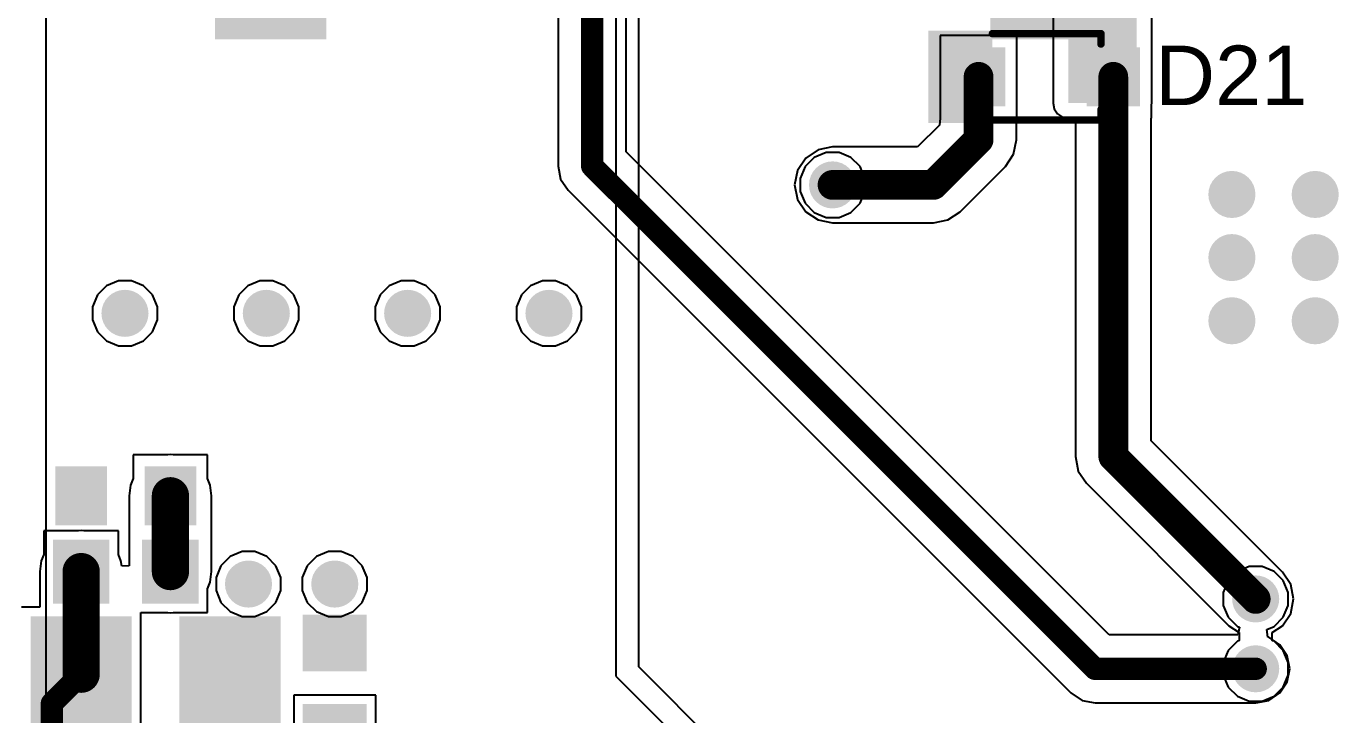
# Model space of a CAD drawing. Header units: millimetres. Extents: x 0 to 172, y 0 to 138.
# Drawn here: x 36.95 to 59.36, y 86.19 to 97.94 of the extents above; entities that cross this region are included whole.
import ezdxf

# ---------------------------------------------------------------- set-up
doc = ezdxf.new("R2010")
doc.units = ezdxf.units.MM
for name, color, linetype in [('BottomLayer', 5, 'Continuous'), ('BottomPaste', 16, 'Continuous'), ('BottomSolder', 6, 'Continuous'), ('TopLayer', 1, 'Continuous'), ('TopOverlay', 2, 'Continuous'), ('TopPaste', 8, 'Continuous'), ('TopSolder', 216, 'Continuous'), ('ViaHoleLayer', 16, 'Continuous')]:
    doc.layers.add(name, color=color, linetype=linetype)
doc.styles.add('Arial', font='', dxfattribs={"height": 0.2})
doc.styles.get('Arial').set_extended_font_data('Arial')

# ---------------------------------------------------------------- blocks, each defined once
blk = doc.blocks.new('R___0603_B_146')
at = {"layer": 'BottomLayer'}
for points in [[(-1.143, -0.4445), (-1.143, 0.4445), (-0.381, 0.4445), (-0.381, -0.4445)], [(0.381, -0.4445), (0.381, 0.4445), (1.143, 0.4445), (1.143, -0.4445)]]:
    blk.add_hatch(color=5, dxfattribs=at).paths.add_polyline_path(points)
at = {"layer": 'BottomPaste'}
for points in [[(-1.143, -0.4445), (-1.143, 0.4445), (-0.381, 0.4445), (-0.381, -0.4445)], [(0.381, -0.4445), (0.381, 0.4445), (1.143, 0.4445), (1.143, -0.4445)]]:
    blk.add_hatch(color=16, dxfattribs=at).paths.add_polyline_path(points)
at = {"layer": 'BottomSolder'}
for points in [[(-1.2446, -0.5461), (-1.2446, 0.5461), (-0.2794, 0.5461), (-0.2794, -0.5461)], [(0.2794, -0.5461), (0.2794, 0.5461), (1.2446, 0.5461), (1.2446, -0.5461)]]:
    blk.add_hatch(color=6, dxfattribs=at).paths.add_polyline_path(points)
blk = doc.blocks.new('R___0603_B_147')
at = {"layer": 'BottomLayer'}
for points in [[(-1.143, -0.4445), (-1.143, 0.4445), (-0.381, 0.4445), (-0.381, -0.4445)], [(0.381, -0.4445), (0.381, 0.4445), (1.143, 0.4445), (1.143, -0.4445)]]:
    blk.add_hatch(color=5, dxfattribs=at).paths.add_polyline_path(points)
at = {"layer": 'BottomPaste'}
for points in [[(-1.143, -0.4445), (-1.143, 0.4445), (-0.381, 0.4445), (-0.381, -0.4445)], [(0.381, -0.4445), (0.381, 0.4445), (1.143, 0.4445), (1.143, -0.4445)]]:
    blk.add_hatch(color=16, dxfattribs=at).paths.add_polyline_path(points)
at = {"layer": 'BottomSolder'}
for points in [[(-1.2446, -0.5461), (-1.2446, 0.5461), (-0.2794, 0.5461), (-0.2794, -0.5461)], [(0.2794, -0.5461), (0.2794, 0.5461), (1.2446, 0.5461), (1.2446, -0.5461)]]:
    blk.add_hatch(color=6, dxfattribs=at).paths.add_polyline_path(points)
blk = doc.blocks.new('SMA_B_276')
at = {"layer": 'BottomLayer'}
for points in [[(-3.25, 0.85), (-0.75, 0.85), (-0.75, -0.85), (-3.25, -0.85)], [(0.75, 0.85), (3.25, 0.85), (3.25, -0.85), (0.75, -0.85)]]:
    blk.add_hatch(color=5, dxfattribs=at).paths.add_polyline_path(points)
at = {"layer": 'BottomPaste'}
for points in [[(-3.25, 0.85), (-0.75, 0.85), (-0.75, -0.85), (-3.25, -0.85)], [(0.75, 0.85), (3.25, 0.85), (3.25, -0.85), (0.75, -0.85)]]:
    blk.add_hatch(color=16, dxfattribs=at).paths.add_polyline_path(points)
at = {"layer": 'BottomSolder'}
for points in [[(-3.352, 0.952), (-0.648, 0.952), (-0.648, -0.952), (-3.352, -0.952)], [(0.648, 0.952), (3.352, 0.952), (3.352, -0.952), (0.648, -0.952)]]:
    blk.add_hatch(color=6, dxfattribs=at).paths.add_polyline_path(points)
blk = doc.blocks.new('SMA_B_279')
at = {"layer": 'BottomLayer'}
for points in [[(-3.25, 0.85), (-0.75, 0.85), (-0.75, -0.85), (-3.25, -0.85)], [(0.75, 0.85), (3.25, 0.85), (3.25, -0.85), (0.75, -0.85)]]:
    blk.add_hatch(color=5, dxfattribs=at).paths.add_polyline_path(points)
at = {"layer": 'BottomPaste'}
for points in [[(-3.25, 0.85), (-0.75, 0.85), (-0.75, -0.85), (-3.25, -0.85)], [(0.75, 0.85), (3.25, 0.85), (3.25, -0.85), (0.75, -0.85)]]:
    blk.add_hatch(color=16, dxfattribs=at).paths.add_polyline_path(points)
at = {"layer": 'BottomSolder'}
for points in [[(-3.352, 0.952), (-0.648, 0.952), (-0.648, -0.952), (-3.352, -0.952)], [(0.648, 0.952), (3.352, 0.952), (3.352, -0.952), (0.648, -0.952)]]:
    blk.add_hatch(color=6, dxfattribs=at).paths.add_polyline_path(points)
blk = doc.blocks.new('SOD_323_282')
at = {"layer": 'TopLayer'}
for points in [[(-0.75, -0.45), (-1.55, -0.45), (-1.55, 0.45), (-0.75, 0.45)], [(1.55, -0.45), (0.75, -0.45), (0.75, 0.45), (1.55, 0.45)]]:
    blk.add_hatch(color=1, dxfattribs=at).paths.add_polyline_path(points)
at = {"layer": 'TopOverlay'}
for points in [[(-2.007, 0.483), (-0.914, 0.483), (-0.914, 0.787), (-2.007, 0.787)], [(-2.007, -0.508), (-1.575, -0.508), (-1.575, 0.508), (-2.007, 0.508)], [(-2.007, -0.787), (-0.914, -0.787), (-0.914, -0.483), (-2.007, -0.483)]]:
    blk.add_hatch(color=2, dxfattribs=at).paths.add_polyline_path(points)
at = {"layer": 'TopPaste'}
for points in [[(-0.75, -0.45), (-1.55, -0.45), (-1.55, 0.45), (-0.75, 0.45)], [(1.55, -0.45), (0.75, -0.45), (0.75, 0.45), (1.55, 0.45)]]:
    blk.add_hatch(color=8, dxfattribs=at).paths.add_polyline_path(points)
at = {"layer": 'TopSolder'}
for points in [[(-0.695, -0.505), (-1.605, -0.505), (-1.605, 0.505), (-0.695, 0.505)], [(1.605, -0.505), (0.695, -0.505), (0.695, 0.505), (1.605, 0.505)]]:
    blk.add_hatch(color=216, dxfattribs=at).paths.add_polyline_path(points)
at = {"layer": 'TopOverlay', "const_width": 0.127}
for points in [[(-0.914, 0.737), (0.94, 0.737)], [(0.94, 0.559), (0.94, 0.737)], [(0.94, -0.737), (0.94, -0.559)], [(-0.914, -0.737), (0.94, -0.737)]]:
    blk.add_lwpolyline(points, dxfattribs=at)
at = {"layer": 'TopOverlay', "const_width": 0.0635}
for points in [[(-0.946, 0.737, 1), (-0.883, 0.737, 1)], [(0.908, 0.737, 1), (0.972, 0.737, 1)], [(0.908, 0.737, 1), (0.972, 0.737, 1)], [(0.908, 0.559, 1), (0.972, 0.559, 1)], [(0.908, -0.559, 1), (0.972, -0.559, 1)], [(-0.946, -0.737, 1), (-0.883, -0.737, 1)], [(0.908, -0.737, 1), (0.972, -0.737, 1)], [(0.908, -0.737, 1), (0.972, -0.737, 1)]]:
    blk.add_lwpolyline(points, format="xyb", close=True, dxfattribs=at)
blk = doc.blocks.new('C___0603_B_317')
at = {"layer": 'BottomLayer'}
for points in [[(-1.143, -0.445), (-1.143, 0.445), (-0.381, 0.445), (-0.381, -0.445)], [(0.381, -0.445), (0.381, 0.445), (1.143, 0.445), (1.143, -0.445)]]:
    blk.add_hatch(color=5, dxfattribs=at).paths.add_polyline_path(points)
at = {"layer": 'BottomPaste'}
for points in [[(-1.143, -0.445), (-1.143, 0.445), (-0.381, 0.445), (-0.381, -0.445)], [(0.381, -0.445), (0.381, 0.445), (1.143, 0.445), (1.143, -0.445)]]:
    blk.add_hatch(color=16, dxfattribs=at).paths.add_polyline_path(points)
at = {"layer": 'BottomSolder'}
for points in [[(-1.203, -0.504), (-1.203, 0.504), (-0.321, 0.504), (-0.321, -0.504)], [(0.321, -0.504), (0.321, 0.504), (1.203, 0.504), (1.203, -0.504)]]:
    blk.add_hatch(color=6, dxfattribs=at).paths.add_polyline_path(points)
blk = doc.blocks.new('C___1206_B_318')
at = {"layer": 'BottomLayer'}
for points in [[(-2.032, 0.889), (-0.508, 0.889), (-0.508, -0.889), (-2.032, -0.889)], [(0.508, 0.889), (2.032, 0.889), (2.032, -0.889), (0.508, -0.889)]]:
    blk.add_hatch(color=5, dxfattribs=at).paths.add_polyline_path(points)
at = {"layer": 'BottomPaste'}
for points in [[(-2.032, 0.889), (-0.508, 0.889), (-0.508, -0.889), (-2.032, -0.889)], [(0.508, 0.889), (2.032, 0.889), (2.032, -0.889), (0.508, -0.889)]]:
    blk.add_hatch(color=16, dxfattribs=at).paths.add_polyline_path(points)
at = {"layer": 'BottomSolder'}
for points in [[(-2.1336, 0.9906), (-0.4064, 0.9906), (-0.4064, -0.9906), (-2.1336, -0.9906)], [(0.4064, 0.9906), (2.1336, 0.9906), (2.1336, -0.9906), (0.4064, -0.9906)]]:
    blk.add_hatch(color=6, dxfattribs=at).paths.add_polyline_path(points)

msp = doc.modelspace()

# ---------------------------------------------------------------- hatches: boundary and pattern name
at = {"layer": 'BottomLayer'}
h = msp.add_hatch(color=5, dxfattribs=at)
edge = h.paths.add_edge_path()
edge.add_arc((50.713, 95.233), 0.3, 0, 360)
h = msp.add_hatch(color=5, dxfattribs=at)
edge = h.paths.add_edge_path()
edge.add_arc((57.531, 95.07), 0.3, 0, 360)
h = msp.add_hatch(color=5, dxfattribs=at)
edge = h.paths.add_edge_path()
edge.add_arc((58.953, 95.07), 0.3, 0, 360)
h = msp.add_hatch(color=5, dxfattribs=at)
edge = h.paths.add_edge_path()
edge.add_arc((57.531, 93.992), 0.3, 0, 360)
h = msp.add_hatch(color=5, dxfattribs=at)
edge = h.paths.add_edge_path()
edge.add_arc((58.953, 93.992), 0.3, 0, 360)
h = msp.add_hatch(color=5, dxfattribs=at)
edge = h.paths.add_edge_path()
edge.add_arc((38.633, 93.04), 0.3, 0, 360)
h = msp.add_hatch(color=5, dxfattribs=at)
edge = h.paths.add_edge_path()
edge.add_arc((41.046, 93.04), 0.3, 0, 360)
h = msp.add_hatch(color=5, dxfattribs=at)
edge = h.paths.add_edge_path()
edge.add_arc((43.459, 93.04), 0.3, 0, 360)
h = msp.add_hatch(color=5, dxfattribs=at)
edge = h.paths.add_edge_path()
edge.add_arc((45.872, 93.04), 0.3, 0, 360)
h = msp.add_hatch(color=5, dxfattribs=at)
edge = h.paths.add_edge_path()
edge.add_arc((57.531, 92.913), 0.3, 0, 360)
h = msp.add_hatch(color=5, dxfattribs=at)
edge = h.paths.add_edge_path()
edge.add_arc((58.953, 92.913), 0.3, 0, 360)
h = msp.add_hatch(color=5, dxfattribs=at)
edge = h.paths.add_edge_path()
edge.add_arc((40.742, 88.417), 0.3, 0, 360)
h = msp.add_hatch(color=5, dxfattribs=at)
edge = h.paths.add_edge_path()
edge.add_arc((42.215, 88.417), 0.3, 0, 360)
h = msp.add_hatch(color=5, dxfattribs=at)
edge = h.paths.add_edge_path()
edge.add_arc((57.937, 88.163), 0.3, 0, 360)
h = msp.add_hatch(color=5, dxfattribs=at)
edge = h.paths.add_edge_path()
edge.add_arc((57.937, 86.97), 0.3, 0, 360)
at = {"layer": 'BottomSolder'}
h = msp.add_hatch(color=6, dxfattribs=at)
edge = h.paths.add_edge_path()
edge.add_arc((50.713, 95.233), 0.402, 0, 360)
h = msp.add_hatch(color=6, dxfattribs=at)
edge = h.paths.add_edge_path()
edge.add_arc((57.531, 95.07), 0.402, 0, 360)
h = msp.add_hatch(color=6, dxfattribs=at)
edge = h.paths.add_edge_path()
edge.add_arc((58.953, 95.07), 0.402, 0, 360)
h = msp.add_hatch(color=6, dxfattribs=at)
edge = h.paths.add_edge_path()
edge.add_arc((57.531, 93.992), 0.402, 0, 360)
h = msp.add_hatch(color=6, dxfattribs=at)
edge = h.paths.add_edge_path()
edge.add_arc((58.953, 93.992), 0.402, 0, 360)
h = msp.add_hatch(color=6, dxfattribs=at)
edge = h.paths.add_edge_path()
edge.add_arc((38.633, 93.04), 0.402, 0, 360)
h = msp.add_hatch(color=6, dxfattribs=at)
edge = h.paths.add_edge_path()
edge.add_arc((41.046, 93.04), 0.402, 0, 360)
h = msp.add_hatch(color=6, dxfattribs=at)
edge = h.paths.add_edge_path()
edge.add_arc((43.459, 93.04), 0.402, 0, 360)
h = msp.add_hatch(color=6, dxfattribs=at)
edge = h.paths.add_edge_path()
edge.add_arc((45.872, 93.04), 0.402, 0, 360)
h = msp.add_hatch(color=6, dxfattribs=at)
edge = h.paths.add_edge_path()
edge.add_arc((57.531, 92.913), 0.402, 0, 360)
h = msp.add_hatch(color=6, dxfattribs=at)
edge = h.paths.add_edge_path()
edge.add_arc((58.953, 92.913), 0.402, 0, 360)
h = msp.add_hatch(color=6, dxfattribs=at)
edge = h.paths.add_edge_path()
edge.add_arc((40.742, 88.417), 0.402, 0, 360)
h = msp.add_hatch(color=6, dxfattribs=at)
edge = h.paths.add_edge_path()
edge.add_arc((42.215, 88.417), 0.402, 0, 360)
h = msp.add_hatch(color=6, dxfattribs=at)
edge = h.paths.add_edge_path()
edge.add_arc((57.937, 88.163), 0.402, 0, 360)
h = msp.add_hatch(color=6, dxfattribs=at)
edge = h.paths.add_edge_path()
edge.add_arc((57.937, 86.97), 0.402, 0, 360)
at = {"layer": 'TopLayer'}
msp.add_hatch(color=1, dxfattribs=at).paths.add_polyline_path([(54.737, 96.629), (55.906, 96.629), (55.906, 103.518), (54.737, 103.518)])
h = msp.add_hatch(color=1, dxfattribs=at)
edge = h.paths.add_edge_path()
edge.add_arc((50.713, 95.233), 0.3, 0, 360)
h = msp.add_hatch(color=1, dxfattribs=at)
edge = h.paths.add_edge_path()
edge.add_arc((57.531, 95.07), 0.3, 0, 360)
h = msp.add_hatch(color=1, dxfattribs=at)
edge = h.paths.add_edge_path()
edge.add_arc((58.953, 95.07), 0.3, 0, 360)
h = msp.add_hatch(color=1, dxfattribs=at)
edge = h.paths.add_edge_path()
edge.add_arc((57.531, 93.992), 0.3, 0, 360)
h = msp.add_hatch(color=1, dxfattribs=at)
edge = h.paths.add_edge_path()
edge.add_arc((58.953, 93.992), 0.3, 0, 360)
h = msp.add_hatch(color=1, dxfattribs=at)
edge = h.paths.add_edge_path()
edge.add_arc((38.633, 93.04), 0.3, 0, 360)
h = msp.add_hatch(color=1, dxfattribs=at)
edge = h.paths.add_edge_path()
edge.add_arc((41.046, 93.04), 0.3, 0, 360)
h = msp.add_hatch(color=1, dxfattribs=at)
edge = h.paths.add_edge_path()
edge.add_arc((43.459, 93.04), 0.3, 0, 360)
h = msp.add_hatch(color=1, dxfattribs=at)
edge = h.paths.add_edge_path()
edge.add_arc((45.872, 93.04), 0.3, 0, 360)
h = msp.add_hatch(color=1, dxfattribs=at)
edge = h.paths.add_edge_path()
edge.add_arc((57.531, 92.913), 0.3, 0, 360)
h = msp.add_hatch(color=1, dxfattribs=at)
edge = h.paths.add_edge_path()
edge.add_arc((58.953, 92.913), 0.3, 0, 360)
h = msp.add_hatch(color=1, dxfattribs=at)
edge = h.paths.add_edge_path()
edge.add_arc((40.742, 88.417), 0.3, 0, 360)
h = msp.add_hatch(color=1, dxfattribs=at)
edge = h.paths.add_edge_path()
edge.add_arc((42.215, 88.417), 0.3, 0, 360)
h = msp.add_hatch(color=1, dxfattribs=at)
edge = h.paths.add_edge_path()
edge.add_arc((57.937, 88.163), 0.3, 0, 360)
h = msp.add_hatch(color=1, dxfattribs=at)
edge = h.paths.add_edge_path()
edge.add_arc((57.937, 86.97), 0.3, 0, 360)
at = {"layer": 'TopSolder'}
h = msp.add_hatch(color=216, dxfattribs=at)
edge = h.paths.add_edge_path()
edge.add_arc((50.713, 95.233), 0.402, 0, 360)
h = msp.add_hatch(color=216, dxfattribs=at)
edge = h.paths.add_edge_path()
edge.add_arc((57.531, 95.07), 0.402, 0, 360)
h = msp.add_hatch(color=216, dxfattribs=at)
edge = h.paths.add_edge_path()
edge.add_arc((58.953, 95.07), 0.402, 0, 360)
h = msp.add_hatch(color=216, dxfattribs=at)
edge = h.paths.add_edge_path()
edge.add_arc((57.531, 93.992), 0.402, 0, 360)
h = msp.add_hatch(color=216, dxfattribs=at)
edge = h.paths.add_edge_path()
edge.add_arc((58.953, 93.992), 0.402, 0, 360)
h = msp.add_hatch(color=216, dxfattribs=at)
edge = h.paths.add_edge_path()
edge.add_arc((38.633, 93.04), 0.402, 0, 360)
h = msp.add_hatch(color=216, dxfattribs=at)
edge = h.paths.add_edge_path()
edge.add_arc((41.046, 93.04), 0.402, 0, 360)
h = msp.add_hatch(color=216, dxfattribs=at)
edge = h.paths.add_edge_path()
edge.add_arc((43.459, 93.04), 0.402, 0, 360)
h = msp.add_hatch(color=216, dxfattribs=at)
edge = h.paths.add_edge_path()
edge.add_arc((45.872, 93.04), 0.402, 0, 360)
h = msp.add_hatch(color=216, dxfattribs=at)
edge = h.paths.add_edge_path()
edge.add_arc((57.531, 92.913), 0.402, 0, 360)
h = msp.add_hatch(color=216, dxfattribs=at)
edge = h.paths.add_edge_path()
edge.add_arc((58.953, 92.913), 0.402, 0, 360)
h = msp.add_hatch(color=216, dxfattribs=at)
edge = h.paths.add_edge_path()
edge.add_arc((40.742, 88.417), 0.402, 0, 360)
h = msp.add_hatch(color=216, dxfattribs=at)
edge = h.paths.add_edge_path()
edge.add_arc((42.215, 88.417), 0.402, 0, 360)
h = msp.add_hatch(color=216, dxfattribs=at)
edge = h.paths.add_edge_path()
edge.add_arc((57.937, 88.163), 0.402, 0, 360)
h = msp.add_hatch(color=216, dxfattribs=at)
edge = h.paths.add_edge_path()
edge.add_arc((57.937, 86.97), 0.402, 0, 360)
at = {"layer": 'ViaHoleLayer'}
h = msp.add_hatch(color=16, dxfattribs=at)
edge = h.paths.add_edge_path()
edge.add_arc((50.713, 95.233), 0.15, 0, 360)
h = msp.add_hatch(color=16, dxfattribs=at)
edge = h.paths.add_edge_path()
edge.add_arc((57.531, 95.07), 0.15, 0, 360)
h = msp.add_hatch(color=16, dxfattribs=at)
edge = h.paths.add_edge_path()
edge.add_arc((58.953, 95.07), 0.15, 0, 360)
h = msp.add_hatch(color=16, dxfattribs=at)
edge = h.paths.add_edge_path()
edge.add_arc((57.531, 93.992), 0.15, 0, 360)
h = msp.add_hatch(color=16, dxfattribs=at)
edge = h.paths.add_edge_path()
edge.add_arc((58.953, 93.992), 0.15, 0, 360)
h = msp.add_hatch(color=16, dxfattribs=at)
edge = h.paths.add_edge_path()
edge.add_arc((38.633, 93.04), 0.15, 0, 360)
h = msp.add_hatch(color=16, dxfattribs=at)
edge = h.paths.add_edge_path()
edge.add_arc((41.046, 93.04), 0.15, 0, 360)
h = msp.add_hatch(color=16, dxfattribs=at)
edge = h.paths.add_edge_path()
edge.add_arc((43.459, 93.04), 0.15, 0, 360)
h = msp.add_hatch(color=16, dxfattribs=at)
edge = h.paths.add_edge_path()
edge.add_arc((45.872, 93.04), 0.15, 0, 360)
h = msp.add_hatch(color=16, dxfattribs=at)
edge = h.paths.add_edge_path()
edge.add_arc((57.531, 92.913), 0.15, 0, 360)
h = msp.add_hatch(color=16, dxfattribs=at)
edge = h.paths.add_edge_path()
edge.add_arc((58.953, 92.913), 0.15, 0, 360)
h = msp.add_hatch(color=16, dxfattribs=at)
edge = h.paths.add_edge_path()
edge.add_arc((40.742, 88.417), 0.15, 0, 360)
h = msp.add_hatch(color=16, dxfattribs=at)
edge = h.paths.add_edge_path()
edge.add_arc((42.215, 88.417), 0.15, 0, 360)
h = msp.add_hatch(color=16, dxfattribs=at)
edge = h.paths.add_edge_path()
edge.add_arc((57.937, 88.163), 0.15, 0, 360)
h = msp.add_hatch(color=16, dxfattribs=at)
edge = h.paths.add_edge_path()
edge.add_arc((57.937, 86.97), 0.15, 0, 360)

# ---------------------------------------------------------------- linework, layer by layer
at = {"layer": 'BottomLayer'}
for p, q in [((46.026, 99.299), (46.026, 95.555)), ((47.192, 95.796), (47.192, 99.299)), ((55.436, 87.552), (47.192, 95.796)), ((50.4, 95.703), (50.244, 95.547)), ((50.603, 95.787), (50.4, 95.703)), ((50.824, 95.787), (50.603, 95.787)), ((51.027, 95.703), (50.824, 95.787)), ((51.183, 95.547), (51.027, 95.703)), ((46.026, 95.555), (46.071, 95.332)), ((50.244, 95.547), (50.159, 95.343)), ((51.267, 95.343), (51.183, 95.547)), ((46.071, 95.332), (46.197, 95.143)), ((50.159, 95.343), (50.159, 95.123)), ((51.267, 95.123), (51.267, 95.343)), ((46.197, 95.143), (54.782, 86.558)), ((50.159, 95.123), (50.244, 94.919)), ((51.183, 94.919), (51.267, 95.123)), ((50.244, 94.919), (50.4, 94.764)), ((51.027, 94.764), (51.183, 94.919)), ((50.4, 94.764), (50.603, 94.679)), ((50.603, 94.679), (50.824, 94.679)), ((50.824, 94.679), (51.027, 94.764)), ((38.32, 93.51), (38.164, 93.354)), ((38.523, 93.594), (38.32, 93.51)), ((38.744, 93.594), (38.523, 93.594)), ((38.947, 93.51), (38.744, 93.594)), ((39.103, 93.354), (38.947, 93.51)), ((40.733, 93.51), (40.577, 93.354)), ((40.936, 93.594), (40.733, 93.51)), ((41.157, 93.594), (40.936, 93.594)), ((41.36, 93.51), (41.157, 93.594)), ((41.516, 93.354), (41.36, 93.51)), ((43.146, 93.51), (42.99, 93.354)), ((43.349, 93.594), (43.146, 93.51)), ((43.57, 93.594), (43.349, 93.594)), ((43.773, 93.51), (43.57, 93.594)), ((43.929, 93.354), (43.773, 93.51)), ((45.559, 93.51), (45.403, 93.354)), ((45.762, 93.594), (45.559, 93.51)), ((45.983, 93.594), (45.762, 93.594)), ((46.186, 93.51), (45.983, 93.594)), ((46.342, 93.354), (46.186, 93.51)), ((38.164, 93.354), (38.079, 93.15)), ((39.187, 93.15), (39.103, 93.354)), ((40.577, 93.354), (40.492, 93.15)), ((41.6, 93.15), (41.516, 93.354)), ((42.99, 93.354), (42.905, 93.15)), ((44.013, 93.15), (43.929, 93.354)), ((45.403, 93.354), (45.318, 93.15)), ((46.426, 93.15), (46.342, 93.354)), ((38.079, 93.15), (38.079, 92.93)), ((39.187, 92.93), (39.187, 93.15)), ((40.492, 93.15), (40.492, 92.93)), ((41.6, 92.93), (41.6, 93.15)), ((42.905, 93.15), (42.905, 92.93)), ((44.013, 92.93), (44.013, 93.15)), ((45.318, 93.15), (45.318, 92.93)), ((46.426, 92.93), (46.426, 93.15)), ((38.079, 92.93), (38.164, 92.726)), ((39.103, 92.726), (39.187, 92.93)), ((40.492, 92.93), (40.577, 92.726)), ((41.516, 92.726), (41.6, 92.93)), ((42.905, 92.93), (42.99, 92.726)), ((43.929, 92.726), (44.013, 92.93)), ((45.318, 92.93), (45.403, 92.726)), ((46.342, 92.726), (46.426, 92.93)), ((38.164, 92.726), (38.32, 92.571)), ((38.32, 92.571), (38.523, 92.486)), ((38.744, 92.486), (38.947, 92.571)), ((38.947, 92.571), (39.103, 92.726)), ((40.577, 92.726), (40.733, 92.571)), ((40.733, 92.571), (40.936, 92.486)), ((41.157, 92.486), (41.36, 92.571)), ((41.36, 92.571), (41.516, 92.726)), ((42.99, 92.726), (43.146, 92.571)), ((43.146, 92.571), (43.349, 92.486)), ((43.57, 92.486), (43.773, 92.571)), ((43.773, 92.571), (43.929, 92.726)), ((45.403, 92.726), (45.559, 92.571)), ((45.559, 92.571), (45.762, 92.486)), ((45.983, 92.486), (46.186, 92.571)), ((46.186, 92.571), (46.342, 92.726)), ((38.523, 92.486), (38.744, 92.486)), ((40.936, 92.486), (41.157, 92.486)), ((43.349, 92.486), (43.57, 92.486)), ((45.762, 92.486), (45.983, 92.486)), ((39.363, 90.624), (38.774, 90.624)), ((38.774, 90.624), (38.774, 90.217)), ((39.409, 90.63), (39.363, 90.624)), ((39.455, 90.624), (39.409, 90.63)), ((40.044, 90.624), (39.455, 90.624)), ((40.044, 90.217), (40.044, 90.624)), ((38.728, 90.108), (38.704, 89.925)), ((38.774, 90.217), (38.728, 90.108)), ((40.089, 90.108), (40.044, 90.217)), ((40.113, 89.925), (40.089, 90.108)), ((38.704, 89.925), (38.704, 88.73)), ((40.113, 88.63), (40.113, 89.925)), ((37.839, 89.328), (37.25, 89.328)), ((37.25, 89.328), (37.25, 88.922)), ((37.885, 89.334), (37.839, 89.328)), ((37.931, 89.328), (37.885, 89.334)), ((38.52, 89.328), (37.931, 89.328)), ((38.52, 88.922), (38.52, 89.328)), ((37.204, 88.812), (37.18, 88.63)), ((37.25, 88.922), (37.204, 88.812)), ((38.565, 88.812), (38.52, 88.922)), ((38.577, 88.721), (38.565, 88.812)), ((37.18, 88.63), (37.18, 88.02)), ((38.704, 88.73), (38.577, 88.721)), ((40.089, 88.447), (40.113, 88.63)), ((57.624, 88.633), (57.468, 88.477)), ((57.827, 88.717), (57.624, 88.633)), ((58.048, 88.717), (57.827, 88.717)), ((58.251, 88.633), (58.048, 88.717)), ((58.407, 88.477), (58.251, 88.633)), ((40.044, 88.338), (40.089, 88.447)), ((40.044, 87.931), (40.044, 88.338)), ((57.468, 88.477), (57.383, 88.274)), ((58.491, 88.274), (58.407, 88.477)), ((57.383, 88.274), (57.383, 88.053)), ((58.491, 88.053), (58.491, 88.274)), ((37.18, 88.02), (36.869, 88.02)), ((38.901, 85.734), (38.901, 87.931)), ((38.901, 87.931), (39.363, 87.931)), ((39.363, 87.931), (39.409, 87.925)), ((39.409, 87.925), (39.455, 87.931)), ((39.455, 87.931), (40.044, 87.931)), ((57.383, 88.053), (57.468, 87.85)), ((57.468, 87.85), (57.624, 87.694)), ((58.251, 87.694), (58.407, 87.85)), ((58.407, 87.85), (58.491, 88.053)), ((57.624, 87.694), (57.658, 87.679)), ((57.658, 87.679), (57.633, 87.552)), ((58.13, 87.643), (58.251, 87.694)), ((58.143, 87.511), (58.13, 87.643)), ((57.633, 87.552), (55.436, 87.552)), ((58.16, 87.508), (58.143, 87.511)), ((58.349, 87.382), (58.16, 87.508)), ((58.476, 87.193), (58.349, 87.382)), ((58.52, 86.97), (58.476, 87.193)), ((58.476, 86.747), (58.52, 86.97)), ((58.349, 86.558), (58.476, 86.747)), ((42.913, 86.522), (41.516, 86.522)), ((41.516, 86.522), (41.516, 86.01)), ((42.913, 85.252), (42.913, 86.522)), ((54.782, 86.558), (54.972, 86.431)), ((58.16, 86.431), (58.349, 86.558)), ((54.972, 86.431), (55.194, 86.387)), ((55.194, 86.387), (57.937, 86.387)), ((57.937, 86.387), (58.16, 86.431))]:
    msp.add_line(p, q, dxfattribs=at)
for points, const_width in [([(46.609, 95.555), (46.609, 99.934)], 0.381), ([(46.609, 95.555), (55.194, 86.97)], 0.381), ([(39.409, 88.63), (39.409, 89.925)], 0.635), ([(37.885, 86.877), (37.885, 88.63)], 0.635), ([(37.385, 86.377), (37.885, 86.877)], 0.381), ([(55.194, 86.97), (57.937, 86.97)], 0.381), ([(37.385, 85.092), (37.385, 86.377)], 0.381)]:
    msp.add_lwpolyline(points, dxfattribs=dict(at, const_width=const_width))
for points, const_width in [([(46.514, 95.555, 1), (46.704, 95.555, 1)], 0.191), ([(46.514, 95.555, 1), (46.704, 95.555, 1)], 0.191), ([(39.25, 89.925, 1), (39.568, 89.925, 1)], 0.318), ([(37.726, 88.63, 1), (38.044, 88.63, 1)], 0.318), ([(39.25, 88.63, 1), (39.568, 88.63, 1)], 0.318), ([(37.726, 86.877, 1), (38.044, 86.877, 1)], 0.318), ([(37.79, 86.877, 1), (37.98, 86.877, 1)], 0.191), ([(55.099, 86.97, 1), (55.29, 86.97, 1)], 0.191), ([(55.099, 86.97, 1), (55.29, 86.97, 1)], 0.191), ([(57.842, 86.97, 1), (58.033, 86.97, 1)], 0.191), ([(37.29, 86.377, 1), (37.48, 86.377, 1)], 0.191), ([(37.29, 86.377, 1), (37.48, 86.377, 1)], 0.191)]:
    msp.add_lwpolyline(points, format="xyb", close=True, dxfattribs=dict(at, const_width=const_width))
at = {"layer": 'TopLayer'}
for p, q in [((37.287, 84.48), (37.287, 110.185)), ((47.015, 104.889), (47.015, 86.843)), ((47.404, 87.004), (47.404, 104.485)), ((54.478, 103.518), (54.478, 96.629)), ((56.165, 96.629), (56.165, 103.518)), ((53.86, 97.783), (52.552, 97.783)), ((52.552, 97.783), (52.552, 96.375)), ((53.86, 96.375), (53.86, 97.783)), ((54.478, 96.629), (54.498, 96.53)), ((56.16, 96.604), (56.165, 96.629)), ((56.16, 96.375), (56.16, 96.604)), ((52.552, 96.375), (52.539, 96.253)), ((52.552, 96.375), (52.552, 96.375)), ((52.552, 96.375), (52.552, 96.375)), ((53.853, 96.005), (53.853, 96.375)), ((53.853, 96.375), (53.86, 96.375)), ((54.498, 96.53), (54.554, 96.446)), ((54.554, 96.446), (54.638, 96.39)), ((54.638, 96.39), (54.737, 96.37)), ((54.737, 96.37), (54.859, 96.37)), ((54.859, 96.37), (54.859, 90.595)), ((56.153, 90.863), (56.153, 96.375)), ((56.153, 96.375), (56.16, 96.375)), ((52.539, 96.253), (52.166, 95.881)), ((53.804, 95.757), (53.853, 96.005)), ((50.256, 95.691), (50.115, 95.481)), ((50.466, 95.831), (50.256, 95.691)), ((50.713, 95.881), (50.466, 95.831)), ((52.166, 95.881), (50.713, 95.881)), ((53.664, 95.547), (53.804, 95.757)), ((50.115, 95.481), (50.066, 95.233)), ((52.892, 94.775), (53.664, 95.547)), ((50.066, 95.233), (50.115, 94.986)), ((50.115, 94.986), (50.256, 94.775)), ((50.256, 94.775), (50.466, 94.635)), ((50.466, 94.635), (50.713, 94.586)), ((50.713, 94.586), (52.434, 94.586)), ((52.434, 94.586), (52.682, 94.635)), ((52.682, 94.635), (52.892, 94.775)), ((58.395, 88.621), (56.153, 90.863)), ((54.859, 90.595), (54.908, 90.347)), ((54.908, 90.347), (55.048, 90.137)), ((55.048, 90.137), (57.48, 87.706)), ((40.631, 88.971), (40.428, 88.887)), ((40.852, 88.971), (40.631, 88.971)), ((41.055, 88.887), (40.852, 88.971)), ((42.105, 88.971), (41.901, 88.887)), ((42.325, 88.971), (42.105, 88.971)), ((42.529, 88.887), (42.325, 88.971)), ((40.428, 88.887), (40.272, 88.731)), ((41.211, 88.731), (41.055, 88.887)), ((41.901, 88.887), (41.745, 88.731)), ((42.684, 88.731), (42.529, 88.887)), ((40.272, 88.731), (40.188, 88.528)), ((40.188, 88.528), (40.188, 88.307)), ((41.296, 88.528), (41.211, 88.731)), ((41.296, 88.307), (41.296, 88.528)), ((41.745, 88.731), (41.661, 88.528)), ((41.661, 88.528), (41.661, 88.307)), ((42.769, 88.528), (42.684, 88.731)), ((42.769, 88.307), (42.769, 88.528)), ((58.536, 88.411), (58.395, 88.621)), ((40.188, 88.307), (40.272, 88.104)), ((41.211, 88.104), (41.296, 88.307)), ((41.661, 88.307), (41.745, 88.104)), ((42.684, 88.104), (42.769, 88.307)), ((58.585, 88.163), (58.536, 88.411)), ((40.272, 88.104), (40.428, 87.948)), ((41.055, 87.948), (41.211, 88.104)), ((41.745, 88.104), (41.901, 87.948)), ((42.529, 87.948), (42.684, 88.104)), ((58.536, 87.916), (58.585, 88.163)), ((40.428, 87.948), (40.631, 87.863)), ((40.631, 87.863), (40.852, 87.863)), ((40.852, 87.863), (41.055, 87.948)), ((41.901, 87.948), (42.105, 87.863)), ((42.105, 87.863), (42.325, 87.863)), ((42.325, 87.863), (42.529, 87.948)), ((58.395, 87.706), (58.536, 87.916)), ((57.48, 87.706), (57.654, 87.589)), ((58.221, 87.589), (58.395, 87.706)), ((57.624, 87.439), (57.468, 87.283)), ((57.65, 87.45), (57.624, 87.439)), ((57.655, 87.465), (57.65, 87.45)), ((57.654, 87.589), (57.655, 87.465)), ((58.22, 87.465), (58.221, 87.589)), ((58.224, 87.45), (58.22, 87.465)), ((58.251, 87.439), (58.224, 87.45)), ((58.407, 87.283), (58.251, 87.439)), ((57.468, 87.283), (57.383, 87.08)), ((58.491, 87.08), (58.407, 87.283)), ((50.072, 84.335), (47.404, 87.004)), ((57.383, 87.08), (57.383, 86.859)), ((58.491, 86.859), (58.491, 87.08)), ((47.015, 86.843), (49.911, 83.947)), ((57.383, 86.859), (57.468, 86.656)), ((58.407, 86.656), (58.491, 86.859)), ((57.468, 86.656), (57.624, 86.5)), ((57.624, 86.5), (57.827, 86.416)), ((58.048, 86.416), (58.251, 86.5)), ((58.251, 86.5), (58.407, 86.656)), ((57.827, 86.416), (58.048, 86.416))]:
    msp.add_line(p, q, dxfattribs=at)
at = {"layer": 'TopLayer', "const_width": 0.508}
for points in [[(53.206, 96.005), (53.206, 97.079)], [(55.506, 90.595), (55.506, 97.079)], [(52.434, 95.233), (53.206, 96.005)], [(50.713, 95.233), (52.434, 95.233)], [(55.506, 90.595), (57.937, 88.163)]]:
    msp.add_lwpolyline(points, dxfattribs=at)
at = {"layer": 'TopLayer', "const_width": 0.254}
for points in [[(53.079, 97.079, 1), (53.333, 97.079, 1)], [(55.379, 97.079, 1), (55.633, 97.079, 1)], [(53.079, 96.005, 1), (53.333, 96.005, 1)], [(53.079, 96.005, 1), (53.333, 96.005, 1)], [(50.586, 95.233, 1), (50.84, 95.233, 1)], [(52.307, 95.233, 1), (52.561, 95.233, 1)], [(52.307, 95.233, 1), (52.561, 95.233, 1)], [(55.379, 90.595, 1), (55.633, 90.595, 1)], [(55.379, 90.595, 1), (55.633, 90.595, 1)], [(57.81, 88.163, 1), (58.064, 88.163, 1)]]:
    msp.add_lwpolyline(points, format="xyb", close=True, dxfattribs=at)

# ---------------------------------------------------------------- block references
for name, p, rotation in [('SMA_B_276', (41.121, 101.073), 90), ('SMA_B_279', (54.356, 101.073), 90), ('R___0603_B_146', (38.647, 88.63), 180), ('C___1206_B_318', (39.155, 86.877), 180), ('R___0603_B_147', (42.215, 86.649), 270)]:
    msp.add_blockref(name, p, dxfattribs=dict(rotation=rotation))
for name, p in [('SOD_323_282', (54.356, 97.079)), ('C___0603_B_317', (38.647, 89.925))]:
    msp.add_blockref(name, p)

# ---------------------------------------------------------------- texts
at = {"layer": 'TopOverlay', "style": 'Arial'}
msp.add_text('D21', height=1.016, dxfattribs=at).set_placement((56.219, 96.596))

doc.saveas('drawing.dxf')
